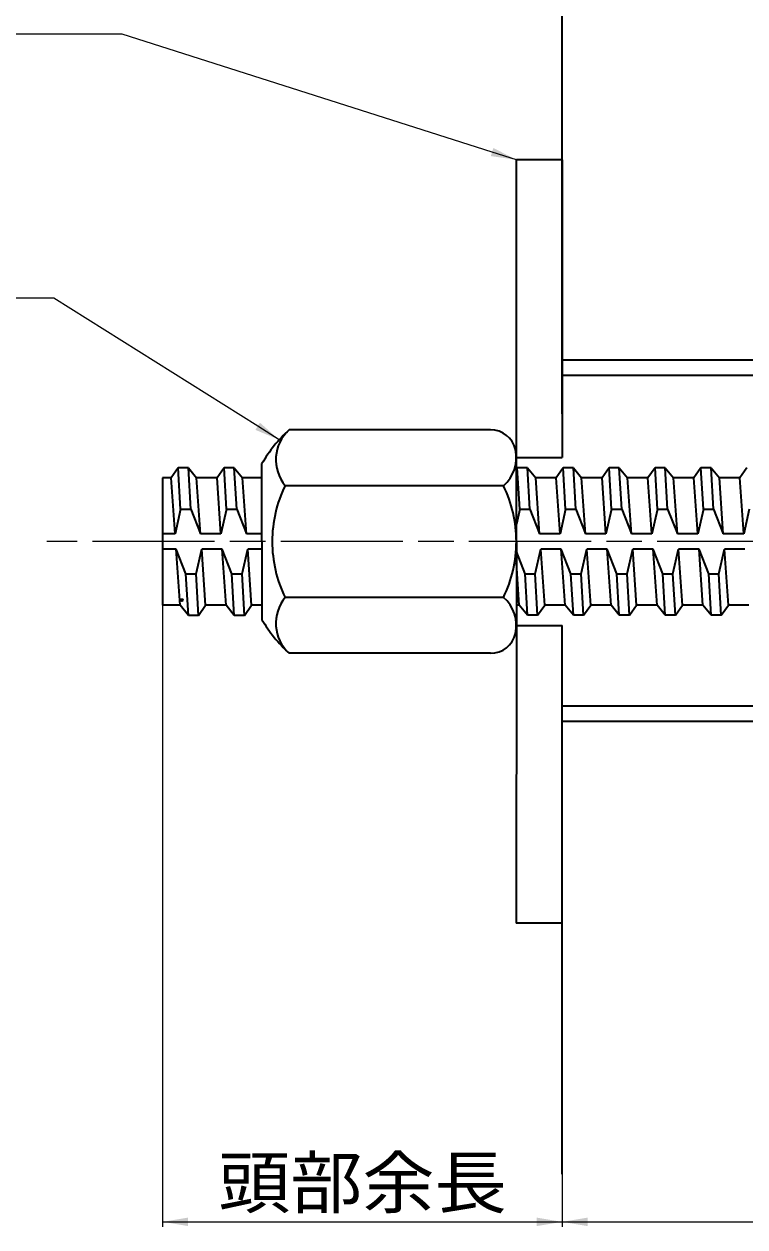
# Model space of a CAD drawing. Units: millimetres at full size, sheet at 1:2; details may follow other scales. Extents: x 2057 to 3739, y 937 to 2125.
# Drawn here: x 2265.9 to 2407.6, y 1663.5 to 1899.9 of the extents above; entities that cross this region are included whole.
import ezdxf
from ezdxf.enums import TextEntityAlignment as Align

# ---------------------------------------------------------------- set-up
doc = ezdxf.new("R2010")
doc.units = ezdxf.units.MM
doc.header["$LTSCALE"] = 2
doc.linetypes.add('CHAIN', pattern=[18.5, 12, -1.5, 3.5, -1.5])
for name, color, linetype, lineweight in [('1 外形線', 7, 'Continuous', 35), ('4中心線', 1, 'CHAIN', 15), ('6寸法線', 4, 'Continuous', 13)]:
    doc.layers.add(name, color=color, linetype=linetype, lineweight=lineweight)
doc.styles.add('ＭＳ Ｐゴシック', font='')
doc.styles.get('ＭＳ Ｐゴシック').set_extended_font_data('MS PGothic')

# ---------------------------------------------------------------- blocks, each defined once
blk = doc.blocks.new('filled_arrow')
at = {"color": 0, "linetype": 'Continuous', "lineweight": -2}
blk.add_solid([(7.5, 1.25), (0, 0), (7.5, -1.25)], dxfattribs=at)

msp = doc.modelspace()

# ---------------------------------------------------------------- linework, layer by layer
at = {"layer": '1 外形線'}
for p, q in [((2371.639, 1823.308), (2371.642, 1928.456)), ((2362.639, 1814.685), (2362.641, 1873.197)), ((2371.641, 1873.197), (2362.641, 1873.197)), ((2371.641, 1873.197), (2362.641, 1873.197)), ((2371.641, 1873.197), (2371.639, 1814.685)), ((2570.876, 1833.802), (2371.637, 1833.808)), ((2570.876, 1830.802), (2371.637, 1830.808)), ((2357.584, 1820.135), (2317.958, 1820.135)), ((2312.638, 1798.185), (2312.638, 1813.544)), ((2371.638, 1814.647), (2362.638, 1814.648)), ((2362.638, 1798.185), (2362.638, 1814.648)), ((2293.126, 1810.694), (2293.127, 1785.694)), ((2294.792, 1810.676), (2293.126, 1810.676)), ((2296.185, 1812.676), (2294.792, 1810.676)), ((2295.556, 1799.671), (2294.792, 1810.676)), ((2296.661, 1804.52), (2296.185, 1812.676)), ((2298.186, 1812.676), (2296.185, 1812.676)), ((2298.186, 1812.676), (2299.802, 1810.676)), ((2298.66, 1804.52), (2298.186, 1812.676)), ((2300.566, 1799.671), (2299.802, 1810.676)), ((2303.815, 1810.676), (2299.802, 1810.676)), ((2305.208, 1812.676), (2303.815, 1810.676)), ((2304.579, 1799.671), (2303.815, 1810.676)), ((2305.684, 1804.52), (2305.208, 1812.676)), ((2307.209, 1812.676), (2305.208, 1812.676)), ((2307.209, 1812.676), (2308.825, 1810.675)), ((2307.683, 1804.52), (2307.209, 1812.676)), ((2312.638, 1810.676), (2308.825, 1810.676)), ((2309.589, 1799.67), (2308.825, 1810.675)), ((2362.829, 1812.695), (2362.638, 1812.421)), ((2364.829, 1812.695), (2362.829, 1812.695)), ((2363.304, 1804.533), (2362.829, 1812.695)), ((2364.829, 1812.695), (2366.446, 1810.695)), ((2365.304, 1804.532), (2364.829, 1812.694)), ((2367.21, 1799.682), (2366.446, 1810.695)), ((2370.46, 1810.694), (2366.446, 1810.695)), ((2371.853, 1812.694), (2370.46, 1810.694)), ((2371.224, 1799.682), (2370.46, 1810.694)), ((2373.854, 1812.695), (2371.853, 1812.694)), ((2372.329, 1804.532), (2371.853, 1812.694)), ((2374.329, 1804.532), (2373.853, 1812.694)), ((2373.854, 1812.695), (2375.47, 1810.694)), ((2379.484, 1810.694), (2375.47, 1810.694)), ((2376.235, 1799.682), (2375.47, 1810.694)), ((2380.877, 1812.694), (2379.484, 1810.694)), ((2380.248, 1799.682), (2379.484, 1810.694)), ((2381.353, 1804.532), (2380.877, 1812.694)), ((2382.877, 1812.693), (2380.877, 1812.694)), ((2382.877, 1812.693), (2384.494, 1810.694)), ((2383.353, 1804.532), (2382.877, 1812.693)), ((2388.508, 1810.693), (2384.494, 1810.694)), ((2385.258, 1799.682), (2384.494, 1810.694)), ((2389.901, 1812.694), (2388.508, 1810.693)), ((2389.272, 1799.682), (2388.508, 1810.693)), ((2391.901, 1812.693), (2389.901, 1812.694)), ((2390.376, 1804.532), (2389.901, 1812.694)), ((2391.901, 1812.693), (2393.518, 1810.694)), ((2392.376, 1804.531), (2391.901, 1812.693)), ((2394.282, 1799.682), (2393.518, 1810.694)), ((2397.532, 1810.694), (2393.518, 1810.694)), ((2398.925, 1812.693), (2397.532, 1810.694)), ((2398.296, 1799.682), (2397.532, 1810.694)), ((2399.4, 1804.531), (2398.925, 1812.693)), ((2400.925, 1812.693), (2398.925, 1812.693)), ((2400.925, 1812.693), (2402.542, 1810.692)), ((2401.4, 1804.531), (2400.925, 1812.693)), ((2406.555, 1810.693), (2402.542, 1810.693)), ((2403.306, 1799.682), (2402.542, 1810.692)), ((2407.949, 1812.693), (2406.556, 1810.693)), ((2407.32, 1799.681), (2406.556, 1810.693)), ((2360.101, 1809.16), (2317.188, 1809.16)), ((2296.661, 1804.52), (2295.556, 1799.671)), ((2296.661, 1804.52), (2298.66, 1804.52)), ((2298.66, 1804.52), (2300.566, 1799.671)), ((2305.684, 1804.52), (2304.579, 1799.671)), ((2305.684, 1804.52), (2307.683, 1804.52)), ((2307.683, 1804.52), (2309.589, 1799.67)), ((2363.304, 1804.533), (2362.638, 1801.609)), ((2363.304, 1804.533), (2365.304, 1804.532)), ((2365.304, 1804.532), (2367.21, 1799.682)), ((2372.329, 1804.532), (2371.224, 1799.682)), ((2372.329, 1804.532), (2374.328, 1804.532)), ((2374.329, 1804.532), (2376.235, 1799.682)), ((2381.353, 1804.532), (2380.248, 1799.682)), ((2381.353, 1804.532), (2383.353, 1804.532)), ((2383.353, 1804.532), (2385.258, 1799.682)), ((2390.376, 1804.532), (2389.272, 1799.682)), ((2390.376, 1804.532), (2392.376, 1804.531)), ((2392.376, 1804.531), (2394.282, 1799.682)), ((2399.4, 1804.531), (2398.296, 1799.682)), ((2399.4, 1804.531), (2401.4, 1804.531)), ((2401.4, 1804.531), (2403.306, 1799.682)), ((2408.424, 1804.531), (2407.32, 1799.681)), ((2295.556, 1799.671), (2293.126, 1799.671)), ((2304.579, 1799.671), (2300.566, 1799.671)), ((2312.638, 1799.671), (2309.589, 1799.67)), ((2371.224, 1799.682), (2367.21, 1799.682)), ((2380.248, 1799.682), (2376.235, 1799.682)), ((2389.272, 1799.682), (2385.258, 1799.682)), ((2398.296, 1799.682), (2394.282, 1799.682)), ((2407.319, 1799.682), (2403.306, 1799.682)), ((2295.804, 1796.671), (2293.126, 1796.671)), ((2296.568, 1785.676), (2295.804, 1796.671)), ((2297.71, 1791.82), (2295.804, 1796.671)), ((2299.71, 1791.821), (2300.814, 1796.671)), ((2301.578, 1785.676), (2300.814, 1796.671)), ((2304.827, 1796.671), (2300.814, 1796.671)), ((2305.591, 1785.676), (2304.827, 1796.671)), ((2306.733, 1791.82), (2304.827, 1796.671)), ((2308.733, 1791.821), (2309.837, 1796.671)), ((2310.601, 1785.676), (2309.837, 1796.671)), ((2312.638, 1796.671), (2309.837, 1796.671)), ((2312.638, 1798.185), (2312.638, 1782.826)), ((2362.638, 1798.185), (2362.638, 1781.723)), ((2366.354, 1791.833), (2367.458, 1796.681)), ((2371.472, 1796.682), (2367.458, 1796.681)), ((2368.222, 1785.694), (2367.458, 1796.681)), ((2372.236, 1785.694), (2371.472, 1796.683)), ((2373.378, 1791.832), (2371.472, 1796.683)), ((2375.378, 1791.833), (2376.482, 1796.681)), ((2380.496, 1796.682), (2376.482, 1796.681)), ((2377.246, 1785.694), (2376.482, 1796.681)), ((2381.26, 1785.694), (2380.496, 1796.682)), ((2382.402, 1791.832), (2380.496, 1796.682)), ((2384.402, 1791.833), (2385.506, 1796.682)), ((2386.27, 1785.694), (2385.506, 1796.682)), ((2389.52, 1796.682), (2385.506, 1796.682)), ((2390.284, 1785.694), (2389.52, 1796.682)), ((2391.426, 1791.831), (2389.52, 1796.681)), ((2393.426, 1791.832), (2394.53, 1796.682)), ((2395.294, 1785.694), (2394.53, 1796.682)), ((2398.543, 1796.681), (2394.53, 1796.682)), ((2399.308, 1785.694), (2398.543, 1796.681)), ((2400.449, 1791.831), (2398.543, 1796.681)), ((2402.449, 1791.832), (2403.554, 1796.682)), ((2407.567, 1796.682), (2403.554, 1796.682)), ((2404.318, 1785.694), (2403.554, 1796.681)), ((2364.354, 1791.832), (2362.638, 1796.198)), ((2363.212, 1785.694), (2362.638, 1793.945)), ((2297.71, 1791.82), (2299.71, 1791.821)), ((2298.185, 1783.676), (2297.71, 1791.82)), ((2300.185, 1783.676), (2299.71, 1791.821)), ((2306.733, 1791.82), (2308.733, 1791.821)), ((2307.208, 1783.676), (2306.733, 1791.82)), ((2309.208, 1783.675), (2308.733, 1791.821)), ((2364.354, 1791.832), (2366.354, 1791.833)), ((2364.829, 1783.694), (2364.354, 1791.832)), ((2366.829, 1783.694), (2366.354, 1791.833)), ((2373.378, 1791.832), (2375.378, 1791.833)), ((2373.853, 1783.694), (2373.378, 1791.832)), ((2375.853, 1783.694), (2375.378, 1791.833)), ((2382.402, 1791.832), (2384.402, 1791.833)), ((2382.877, 1783.694), (2382.402, 1791.832)), ((2384.877, 1783.694), (2384.402, 1791.833)), ((2391.426, 1791.831), (2393.426, 1791.832)), ((2391.901, 1783.694), (2391.426, 1791.831)), ((2393.9, 1783.693), (2393.426, 1791.832)), ((2400.449, 1791.831), (2402.449, 1791.832)), ((2400.924, 1783.693), (2400.449, 1791.831)), ((2402.924, 1783.693), (2402.449, 1791.832)), ((2360.101, 1787.21), (2317.188, 1787.21)), ((2296.568, 1785.676), (2293.127, 1785.676)), ((2298.185, 1783.676), (2296.568, 1785.676)), ((2300.185, 1783.676), (2301.578, 1785.676)), ((2305.591, 1785.676), (2301.578, 1785.676)), ((2307.208, 1783.676), (2305.591, 1785.676)), ((2309.208, 1783.675), (2310.601, 1785.676)), ((2312.638, 1785.676), (2310.601, 1785.676)), ((2363.212, 1785.694), (2362.638, 1785.694)), ((2364.829, 1783.694), (2363.212, 1785.694)), ((2366.829, 1783.694), (2368.223, 1785.694)), ((2372.236, 1785.694), (2368.223, 1785.694)), ((2373.853, 1783.694), (2372.236, 1785.694)), ((2375.853, 1783.694), (2377.246, 1785.694)), ((2381.26, 1785.694), (2377.246, 1785.694)), ((2382.877, 1783.694), (2381.26, 1785.694)), ((2384.877, 1783.694), (2386.27, 1785.694)), ((2390.284, 1785.694), (2386.27, 1785.694)), ((2391.901, 1783.694), (2390.284, 1785.694)), ((2393.9, 1783.693), (2395.294, 1785.694)), ((2399.308, 1785.694), (2395.294, 1785.694)), ((2400.924, 1783.693), (2399.308, 1785.694)), ((2402.924, 1783.693), (2404.318, 1785.694)), ((2408.332, 1785.694), (2404.318, 1785.694)), ((2300.185, 1783.676), (2298.185, 1783.676)), ((2309.208, 1783.675), (2307.208, 1783.676)), ((2366.829, 1783.694), (2364.829, 1783.694)), ((2375.853, 1783.694), (2373.853, 1783.694)), ((2384.877, 1783.694), (2382.877, 1783.694)), ((2393.9, 1783.693), (2391.901, 1783.694)), ((2402.924, 1783.693), (2400.924, 1783.693)), ((2362.638, 1781.685), (2362.636, 1723.197)), ((2371.638, 1781.641), (2362.638, 1781.641)), ((2371.636, 1723.197), (2371.638, 1781.685)), ((2357.584, 1776.235), (2317.958, 1776.235)), ((2371.636, 1673.882), (2371.638, 1773.308)), ((2570.873, 1765.802), (2371.635, 1765.808)), ((2570.873, 1762.802), (2371.635, 1762.808)), ((2371.636, 1723.197), (2362.636, 1723.197))]:
    msp.add_line(p, q, dxfattribs=at)
msp.add_circle((2296.878, 1786.694), 0.2, dxfattribs=at)
for centre, radius, start, end in [((2338.408, 1798.185), 30, 132.9737, 149.20449), ((2323.406, 1814.238), 8.028, 132.73231, 219.24116), ((2357.584, 1815.135), 5, 12.79254, 90), ((2355.437, 1814.648), 7.202, 310.36143, 12.79254), ((2339.651, 1798.185), 25, 153.95991, 180), ((2337.638, 1798.185), 25, 0, 26.04009), ((2339.651, 1798.185), 25, 180, 206.04009), ((2337.638, 1798.185), 25, 333.95991, 0), ((2323.406, 1782.132), 8.028, 140.75884, 227.26769), ((2355.437, 1781.723), 7.202, 347.20746, 49.63857), ((2338.408, 1798.185), 30, 210.79551, 227.0263), ((2357.584, 1781.235), 5, 270, 347.20746)]:
    msp.add_arc(centre, radius, start, end, dxfattribs=at)
at = {"layer": '4中心線'}
msp.add_line((3635.333, 1798.188), (2270.374, 1798.188), dxfattribs=at)
at = {"layer": '6寸法線'}
for p, q in [((2293.127, 1785.631), (2293.127, 1663.51)), ((2371.63, 1676.268), (2371.63, 1663.51)), ((2371.63, 1673.812), (2371.63, 1663.51)), ((2293.127, 1664.51), (2371.63, 1664.51)), ((2371.63, 1664.51), (2570.868, 1664.51))]:
    msp.add_line(p, q, dxfattribs=at)
for points in [[(2362.641, 1873.197), (2357.876, 1874.715), (2285.167, 1897.881), (2179.199, 1897.881)], [(2316.032, 1818.168), (2311.799, 1820.83), (2271.766, 1846.01), (2158.485, 1846.01)]]:
    msp.add_lwpolyline(points, dxfattribs=at)

# ---------------------------------------------------------------- block references
at = {"layer": '6寸法線', "xscale": 0.667, "yscale": 0.667}
for p, rotation in [((2362.641, 1873.197), 162.3), ((2316.032, 1818.168), 147.8), ((2371.63, 1664.51), 180)]:
    msp.add_blockref('filled_arrow', p, dxfattribs=dict(at, rotation=rotation))
for p in [(2293.127, 1664.51), (2371.63, 1664.51)]:
    msp.add_blockref('filled_arrow', p, dxfattribs=at)

# ---------------------------------------------------------------- texts
at = {"layer": '6寸法線', "style": 'ＭＳ Ｐゴシック', "width": 1.05}
msp.add_text('頭部余長', height=9.897, dxfattribs=at).set_placement((2332.378, 1672.243), align=Align.MIDDLE_CENTER)

doc.saveas('drawing.dxf')
